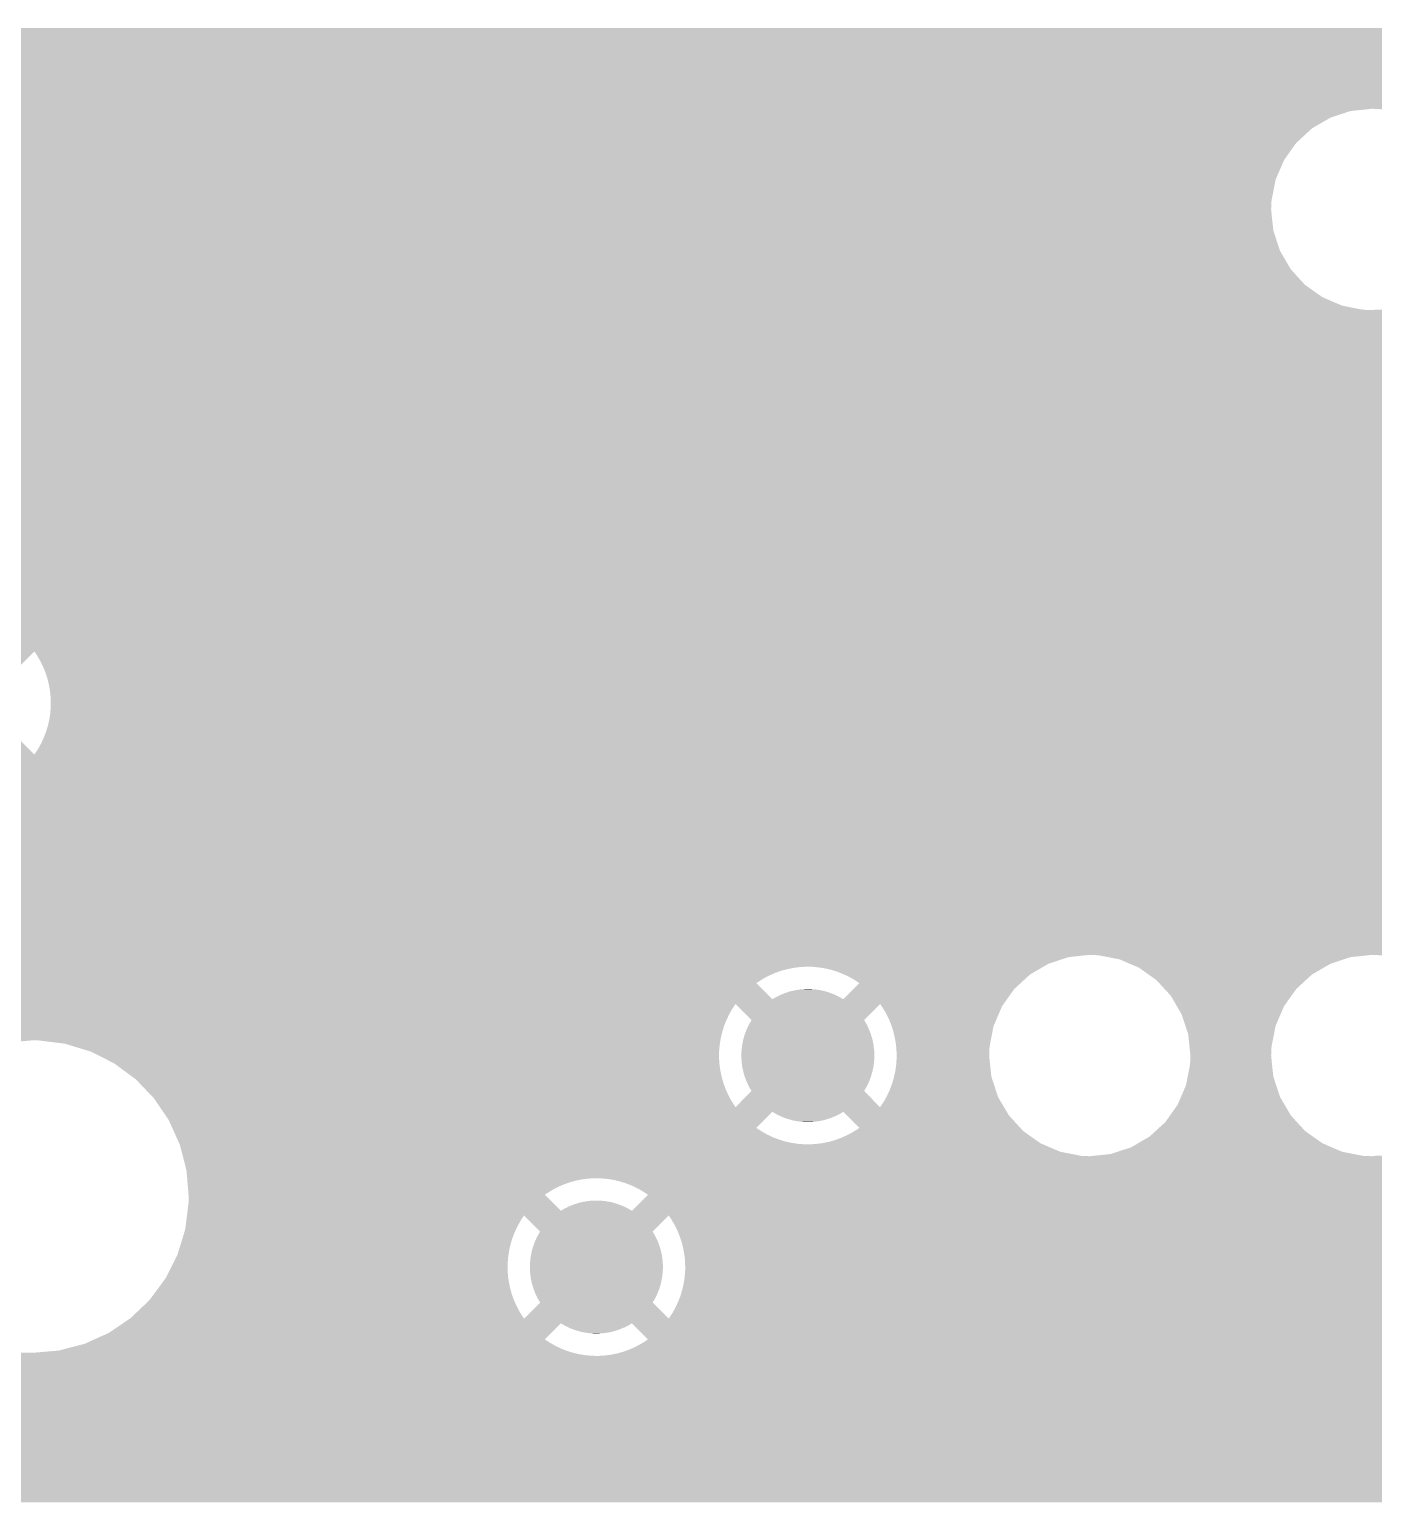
# Model space of a CAD drawing. Extents: x 295 to 953, y 10 to 290.
# Drawn here: x 613.6 to 627.53, y 151.53 to 166.76 of the extents above; entities that cross this region are included whole.
import ezdxf

# ---------------------------------------------------------------- set-up
doc = ezdxf.new("R2010")
doc.units = 0
doc.header["$LTSCALE"] = 5
doc.header["$MEASUREMENT"] = 0
doc.layers.add('GND', color=7, linetype='CONTINUOUS')

msp = doc.modelspace()

# ---------------------------------------------------------------- linework, layer by layer
at = {"layer": 'GND'}
for points in [[(545.392, 166.691), (545.407, 166.751), (728.184, 166.691), (728.158, 166.751)], [(545.407, 166.751), (545.414, 166.778), (728.158, 166.751), (728.148, 166.778)], [(545.358, 166.55), (545.365, 166.581), (692.019, 166.55), (692.072, 166.581)], [(545.365, 166.581), (545.382, 166.649), (692.072, 166.581), (692.281, 166.649)], [(545.382, 166.649), (545.388, 166.673), (692.281, 166.649), (692.501, 166.673)], [(545.388, 166.673), (545.392, 166.691), (728.194, 166.673), (728.184, 166.691)], [(591.771, 166.549), (591.706, 166.55), (692.018, 166.549), (692.019, 166.55)], [(591.837, 166.543), (591.771, 166.549), (692.008, 166.543), (692.018, 166.549)], [(591.902, 166.533), (591.837, 166.543), (691.991, 166.533), (692.008, 166.543)], [(591.965, 166.518), (591.902, 166.533), (691.966, 166.518), (691.991, 166.533)], [(592.028, 166.499), (591.965, 166.518), (691.933, 166.499), (691.966, 166.518)], [(592.089, 166.475), (592.028, 166.499), (691.892, 166.475), (691.933, 166.499)], [(592.102, 166.469), (592.089, 166.475), (691.882, 166.469), (691.892, 166.475)], [(592.149, 166.447), (592.102, 166.469), (691.858, 166.447), (691.882, 166.469)], [(592.206, 166.415), (592.149, 166.447), (691.823, 166.415), (691.858, 166.447)], [(592.26, 166.379), (592.206, 166.415), (691.783, 166.379), (691.823, 166.415)], [(592.094, 166.213), (592.202, 166.32), (691.643, 166.213), (691.719, 166.32)], [(592.202, 166.32), (592.26, 166.379), (691.719, 166.32), (691.783, 166.379)], [(545.196, 166.164), (545.226, 166.213), (691.608, 166.164), (691.643, 166.213)], [(592.491, 166.141), (592.475, 166.164), (691.591, 166.141), (691.608, 166.164)], [(592.501, 166.127), (592.491, 166.141), (691.585, 166.127), (691.591, 166.141)], [(592.534, 166.07), (592.501, 166.127), (691.561, 166.07), (691.585, 166.127)], [(592.563, 166.012), (592.534, 166.07), (691.536, 166.012), (691.561, 166.07)], [(592.588, 165.951), (592.563, 166.012), (691.51, 165.951), (691.536, 166.012)], [(592.591, 165.943), (592.588, 165.951), (691.506, 165.943), (691.51, 165.951)], [(600.581, 165.938), (600.489, 165.943), (627.47, 165.938), (627.508, 165.943)], [(600.679, 165.919), (600.581, 165.938), (627.289, 165.919), (627.47, 165.938)], [(627.6, 165.938), (627.508, 165.943), (633.312, 165.938), (633.35, 165.943)], [(600.797, 165.896), (600.679, 165.919), (627.218, 165.896), (627.289, 165.919)], [(600.903, 165.85), (600.797, 165.896), (627.08, 165.85), (627.218, 165.896)], [(601, 165.809), (600.903, 165.85), (627.009, 165.809), (627.08, 165.85)], [(601.098, 165.739), (601, 165.809), (626.889, 165.739), (627.009, 165.809)], [(601.179, 165.681), (601.098, 165.739), (626.826, 165.681), (626.889, 165.739)], [(601.263, 165.59), (601.179, 165.681), (626.727, 165.59), (626.826, 165.681)], [(601.328, 165.519), (601.263, 165.59), (626.676, 165.519), (626.727, 165.59)], [(601.392, 165.41), (601.328, 165.519), (626.599, 165.41), (626.676, 165.519)], [(601.44, 165.328), (601.392, 165.41), (626.564, 165.328), (626.599, 165.41)], [(601.479, 165.208), (601.44, 165.328), (626.512, 165.208), (626.564, 165.328)], [(601.509, 165.119), (601.479, 165.208), (626.495, 165.119), (626.512, 165.208)], [(601.522, 164.992), (601.509, 165.119), (626.47, 164.992), (626.495, 165.119)], [(601.532, 164.9), (601.522, 164.992), (626.466, 164.9), (626.47, 164.992)], [(601.528, 164.808), (601.532, 164.9), (626.475, 164.808), (626.466, 164.9)], [(601.503, 164.681), (601.528, 164.808), (626.489, 164.681), (626.475, 164.808)], [(601.433, 164.471), (601.485, 164.592), (626.558, 164.471), (626.518, 164.592)], [(601.485, 164.592), (601.503, 164.681), (626.518, 164.592), (626.489, 164.681)], [(601.398, 164.389), (601.433, 164.471), (626.606, 164.389), (626.558, 164.471)], [(601.271, 164.209), (601.321, 164.281), (626.734, 164.209), (626.669, 164.281)], [(601.321, 164.281), (601.398, 164.389), (626.669, 164.281), (626.606, 164.389)], [(601.108, 164.06), (601.171, 164.118), (626.899, 164.06), (626.818, 164.118)], [(601.171, 164.118), (601.271, 164.209), (626.818, 164.118), (626.734, 164.209)], [(600.779, 163.904), (600.918, 163.949), (627.2, 163.904), (627.094, 163.949)], [(600.918, 163.949), (600.989, 163.991), (627.094, 163.949), (626.998, 163.991)], [(600.989, 163.991), (601.108, 164.06), (626.998, 163.991), (626.899, 164.06)], [(511.399, 163.629), (511.399, 163.857), (783.016, 163.629), (783.118, 163.857)], [(600.489, 163.857), (600.527, 163.861), (627.508, 163.857), (627.416, 163.861)], [(600.527, 163.861), (600.708, 163.88), (627.416, 163.861), (627.319, 163.88)], [(600.708, 163.88), (600.779, 163.904), (627.319, 163.88), (627.2, 163.904)], [(627.508, 163.857), (627.546, 163.861), (633.35, 163.857), (633.258, 163.861)], [(560.371, 163.628), (560.305, 163.629), (783.016, 163.628), (783.016, 163.629)], [(560.436, 163.622), (560.371, 163.628), (783.013, 163.622), (783.016, 163.628)], [(560.501, 163.612), (560.436, 163.622), (783.009, 163.612), (783.013, 163.622)], [(560.565, 163.597), (560.501, 163.612), (783.002, 163.597), (783.009, 163.612)], [(560.602, 163.586), (560.565, 163.597), (782.997, 163.586), (783.002, 163.597)], [(560.627, 163.578), (560.602, 163.586), (782.995, 163.578), (782.997, 163.586)], [(560.688, 163.554), (560.627, 163.578), (782.988, 163.554), (782.995, 163.578)], [(560.748, 163.526), (560.688, 163.554), (782.98, 163.526), (782.988, 163.554)], [(560.805, 163.494), (560.748, 163.526), (782.97, 163.494), (782.98, 163.526)], [(560.86, 163.458), (560.805, 163.494), (782.96, 163.458), (782.97, 163.494)], [(560.693, 163.292), (560.86, 163.458), (782.911, 163.292), (782.96, 163.458)], [(511.399, 163.255), (511.399, 163.292), (782.9, 163.255), (782.911, 163.292)], [(511.399, 163.243), (511.399, 163.255), (782.899, 163.243), (782.9, 163.255)], [(561.1, 163.206), (561.074, 163.243), (782.893, 163.206), (782.899, 163.243)], [(561.133, 163.149), (561.1, 163.206), (782.885, 163.149), (782.893, 163.206)], [(561.163, 163.091), (561.133, 163.149), (782.876, 163.091), (782.885, 163.149)], [(561.188, 163.03), (561.163, 163.091), (782.867, 163.03), (782.876, 163.091)], [(561.208, 162.968), (561.188, 163.03), (782.858, 162.968), (782.867, 163.03)], [(561.222, 162.914), (561.208, 162.968), (782.849, 162.914), (782.858, 162.968)], [(561.224, 162.904), (561.222, 162.914), (782.849, 162.904), (782.849, 162.914)], [(561.236, 162.84), (561.224, 162.904), (782.847, 162.84), (782.849, 162.904)], [(561.243, 162.775), (561.236, 162.84), (782.844, 162.775), (782.847, 162.84)], [(561.245, 162.709), (561.243, 162.775), (782.841, 162.709), (782.844, 162.775)], [(561.229, 162.533), (561.239, 162.598), (782.853, 162.533), (782.849, 162.598)], [(561.239, 162.598), (561.244, 162.664), (782.849, 162.598), (782.844, 162.664)], [(561.244, 162.664), (561.245, 162.709), (782.844, 162.664), (782.841, 162.709)], [(561.194, 162.407), (561.214, 162.47), (782.862, 162.407), (782.857, 162.47)], [(561.214, 162.47), (561.229, 162.533), (782.857, 162.47), (782.853, 162.533)], [(561.111, 162.229), (561.143, 162.287), (782.893, 162.229), (782.881, 162.287)], [(561.143, 162.287), (561.171, 162.346), (782.881, 162.287), (782.869, 162.346)], [(561.171, 162.346), (561.178, 162.365), (782.869, 162.346), (782.865, 162.365)], [(561.178, 162.365), (561.194, 162.407), (782.865, 162.365), (782.862, 162.407)], [(545.225, 162.126), (545.195, 162.175), (782.914, 162.126), (782.904, 162.175)], [(560.792, 162.027), (560.693, 162.126), (782.934, 162.027), (782.914, 162.126)], [(561.074, 162.175), (561.111, 162.229), (782.904, 162.175), (782.893, 162.229)], [(560.86, 161.96), (560.792, 162.027), (782.958, 161.96), (782.934, 162.027)], [(560.54, 161.814), (560.603, 161.832), (783.009, 161.814), (783.003, 161.832)], [(560.603, 161.832), (560.665, 161.854), (783.003, 161.832), (782.995, 161.854)], [(560.665, 161.854), (560.725, 161.88), (782.995, 161.854), (782.986, 161.88)], [(560.725, 161.88), (560.783, 161.911), (782.986, 161.88), (782.975, 161.911)], [(560.783, 161.911), (560.839, 161.946), (782.975, 161.911), (782.963, 161.946)], [(560.839, 161.946), (560.86, 161.96), (782.963, 161.946), (782.958, 161.96)], [(545.379, 161.702), (545.358, 161.789), (783.049, 161.702), (783.018, 161.789)], [(545.417, 161.546), (545.379, 161.702), (783.129, 161.546), (783.049, 161.702)], [(560.345, 161.789), (560.411, 161.793), (783.018, 161.789), (783.017, 161.793)], [(560.411, 161.793), (560.476, 161.801), (783.017, 161.793), (783.014, 161.801)], [(560.476, 161.801), (560.54, 161.814), (783.014, 161.801), (783.009, 161.814)], [(545.428, 161.395), (545.417, 161.546), (783.206, 161.395), (783.129, 161.546)], [(545.44, 161.248), (545.428, 161.395), (783.309, 161.248), (783.206, 161.395)], [(545.429, 161.113), (545.44, 161.248), (783.404, 161.113), (783.309, 161.248)], [(545.415, 160.939), (545.429, 161.113), (783.564, 160.939), (783.404, 161.113)], [(545.395, 160.859), (545.415, 160.939), (783.637, 160.859), (783.564, 160.939)], [(545.358, 160.708), (545.395, 160.859), (783.821, 160.708), (783.637, 160.859)], [(612.949, 160.707), (612.883, 160.708), (783.822, 160.707), (783.821, 160.708)], [(613.014, 160.701), (612.949, 160.707), (783.828, 160.701), (783.822, 160.707)], [(613.079, 160.691), (613.014, 160.701), (783.841, 160.691), (783.828, 160.701)], [(613.143, 160.676), (613.079, 160.691), (783.859, 160.676), (783.841, 160.691)], [(613.205, 160.657), (613.143, 160.676), (783.882, 160.657), (783.859, 160.676)], [(613.251, 160.64), (613.205, 160.657), (783.903, 160.64), (783.882, 160.657)], [(613.266, 160.633), (613.251, 160.64), (783.913, 160.633), (783.903, 160.64)], [(613.326, 160.605), (613.266, 160.633), (783.959, 160.605), (783.913, 160.633)], [(613.383, 160.573), (613.326, 160.605), (784.01, 160.573), (783.959, 160.605)], [(613.271, 160.371), (613.358, 160.458), (784.392, 160.371), (784.197, 160.458)], [(613.358, 160.458), (613.438, 160.537), (784.197, 160.458), (784.069, 160.537)], [(613.438, 160.537), (613.383, 160.573), (784.069, 160.537), (784.01, 160.573)], [(545.196, 160.322), (545.226, 160.371), (784.501, 160.322), (784.392, 160.371)], [(612.32, 160.156), (612.154, 160.322), (613.486, 160.156), (613.652, 160.322)], [(613.656, 160.318), (613.652, 160.322), (784.511, 160.318), (784.501, 160.322)], [(613.678, 160.285), (613.656, 160.318), (784.624, 160.285), (784.511, 160.318)], [(613.711, 160.228), (613.678, 160.285), (784.818, 160.228), (784.624, 160.285)], [(613.715, 160.221), (613.711, 160.228), (784.843, 160.221), (784.818, 160.228)], [(613.74, 160.17), (613.715, 160.221), (785.184, 160.17), (784.843, 160.221)], [(613.741, 160.17), (613.74, 160.17), (785.197, 160.17), (785.184, 160.17)], [(613.744, 160.162), (613.741, 160.17), (785.388, 160.162), (785.197, 160.17)], [(613.766, 160.109), (613.744, 160.162), (789.293, 160.109), (789.301, 160.162)], [(613.786, 160.047), (613.766, 160.109), (789.284, 160.047), (789.293, 160.109)], [(613.8, 159.993), (613.786, 160.047), (789.276, 159.993), (789.284, 160.047)], [(613.802, 159.983), (613.8, 159.993), (789.275, 159.983), (789.276, 159.993)], [(613.814, 159.919), (613.802, 159.983), (789.273, 159.919), (789.275, 159.983)], [(613.821, 159.854), (613.814, 159.919), (789.27, 159.854), (789.273, 159.919)], [(613.823, 159.788), (613.821, 159.854), (789.267, 159.788), (789.27, 159.854)], [(613.817, 159.677), (613.822, 159.743), (789.275, 159.677), (789.271, 159.743)], [(613.822, 159.743), (613.823, 159.788), (789.271, 159.743), (789.267, 159.788)], [(613.772, 159.486), (613.792, 159.549), (789.288, 159.486), (789.284, 159.549)], [(613.792, 159.549), (613.807, 159.612), (789.284, 159.549), (789.279, 159.612)], [(613.807, 159.612), (613.817, 159.677), (789.279, 159.612), (789.275, 159.677)], [(612.154, 159.254), (612.32, 159.42), (613.652, 159.254), (613.486, 159.42)], [(613.721, 159.366), (613.749, 159.425), (789.307, 159.366), (789.295, 159.425)], [(613.749, 159.425), (613.756, 159.444), (789.295, 159.425), (789.291, 159.444)], [(613.756, 159.444), (613.772, 159.486), (789.291, 159.444), (789.288, 159.486)], [(511.399, 159.205), (511.399, 159.254), (789.34, 159.205), (789.33, 159.254)], [(613.652, 159.254), (613.689, 159.308), (789.33, 159.254), (789.319, 159.308)], [(613.689, 159.308), (613.721, 159.366), (789.319, 159.308), (789.307, 159.366)], [(613.37, 159.106), (613.271, 159.205), (789.36, 159.106), (789.34, 159.205)], [(613.438, 159.039), (613.37, 159.106), (789.384, 159.039), (789.36, 159.106)], [(613.181, 158.911), (613.243, 158.933), (789.429, 158.911), (789.421, 158.933)], [(613.243, 158.933), (613.303, 158.959), (789.421, 158.933), (789.412, 158.959)], [(613.303, 158.959), (613.361, 158.99), (789.412, 158.959), (789.401, 158.99)], [(613.361, 158.99), (613.417, 159.025), (789.401, 158.99), (789.389, 159.025)], [(613.417, 159.025), (613.438, 159.039), (789.389, 159.025), (789.384, 159.039)], [(511.399, 158.781), (511.399, 158.868), (789.475, 158.781), (789.444, 158.868)], [(511.399, 158.64), (511.399, 158.781), (789.547, 158.64), (789.475, 158.781)], [(612.923, 158.868), (612.989, 158.872), (789.444, 158.868), (789.443, 158.872)], [(612.989, 158.872), (613.054, 158.88), (789.443, 158.872), (789.44, 158.88)], [(613.054, 158.88), (613.118, 158.893), (789.44, 158.88), (789.435, 158.893)], [(613.118, 158.893), (613.181, 158.911), (789.435, 158.893), (789.429, 158.911)], [(560.417, 158.636), (560.325, 158.64), (789.549, 158.636), (789.547, 158.64)], [(560.633, 158.593), (560.417, 158.636), (789.571, 158.593), (789.549, 158.636)], [(560.811, 158.517), (560.633, 158.593), (789.61, 158.517), (789.571, 158.593)], [(560.82, 158.513), (560.811, 158.517), (728.927, 158.513), (728.993, 158.517)], [(560.836, 158.506), (560.82, 158.513), (728.874, 158.506), (728.927, 158.513)], [(560.838, 158.505), (560.836, 158.506), (728.862, 158.505), (728.874, 158.506)], [(560.856, 158.492), (560.838, 158.505), (728.798, 158.492), (728.862, 158.505)], [(560.881, 158.474), (560.856, 158.492), (728.735, 158.474), (728.798, 158.492)], [(560.912, 158.452), (560.881, 158.474), (728.673, 158.452), (728.735, 158.474)], [(560.949, 158.426), (560.912, 158.452), (728.613, 158.426), (728.673, 158.452)], [(560.992, 158.395), (560.949, 158.426), (728.555, 158.395), (728.613, 158.426)], [(561.016, 158.379), (560.992, 158.395), (728.529, 158.379), (728.555, 158.395)], [(561.032, 158.361), (561.016, 158.379), (728.5, 158.361), (728.529, 158.379)], [(561.045, 158.346), (561.032, 158.361), (728.479, 158.346), (728.5, 158.361)], [(561.165, 158.216), (561.045, 158.346), (728.609, 158.216), (728.479, 158.346)], [(561.186, 158.18), (561.165, 158.216), (728.645, 158.18), (728.609, 158.216)], [(561.214, 158.132), (561.186, 158.18), (789.885, 158.132), (789.84, 158.18)], [(561.246, 158.077), (561.214, 158.132), (728.228, 158.077), (728.264, 158.132)], [(561.276, 158.026), (561.246, 158.077), (728.199, 158.026), (728.228, 158.077)], [(561.278, 158.02), (561.276, 158.026), (728.196, 158.02), (728.199, 158.026)], [(561.297, 157.96), (561.278, 158.02), (728.168, 157.96), (728.196, 158.02)], [(561.318, 157.899), (561.297, 157.96), (728.144, 157.899), (728.168, 157.96)], [(561.338, 157.837), (561.318, 157.899), (728.125, 157.837), (728.144, 157.899)], [(561.345, 157.816), (561.338, 157.837), (728.12, 157.816), (728.125, 157.837)], [(561.348, 157.787), (561.345, 157.816), (728.113, 157.787), (728.12, 157.816)], [(601.265, 157.786), (601.199, 157.787), (683.702, 157.786), (683.717, 157.787)], [(601.298, 157.783), (601.265, 157.786), (683.652, 157.783), (683.702, 157.786)], [(601.33, 157.78), (601.298, 157.783), (683.631, 157.78), (683.652, 157.783)], [(601.366, 157.775), (601.33, 157.78), (683.587, 157.775), (683.631, 157.78)], [(601.395, 157.77), (601.366, 157.775), (683.565, 157.77), (683.587, 157.775)], [(601.432, 157.762), (601.395, 157.77), (683.523, 157.762), (683.565, 157.77)], [(601.459, 157.755), (601.432, 157.762), (683.5, 157.755), (683.523, 157.762)], [(601.495, 157.744), (601.459, 157.755), (683.46, 157.744), (683.5, 157.755)], [(601.521, 157.736), (601.495, 157.744), (683.437, 157.736), (683.46, 157.744)], [(601.558, 157.722), (601.521, 157.736), (683.398, 157.722), (683.437, 157.736)], [(601.582, 157.712), (601.558, 157.722), (683.376, 157.712), (683.398, 157.722)], [(601.618, 157.696), (601.582, 157.712), (683.338, 157.696), (683.376, 157.712)], [(601.587, 157.45), (601.754, 157.616), (683.369, 157.45), (683.203, 157.616)], [(601.642, 157.684), (601.618, 157.696), (683.316, 157.684), (683.338, 157.696)], [(601.676, 157.665), (601.642, 157.684), (683.28, 157.665), (683.316, 157.684)], [(601.699, 157.652), (601.676, 157.665), (683.259, 157.652), (683.28, 157.665)], [(601.732, 157.63), (601.699, 157.652), (683.224, 157.63), (683.259, 157.652)], [(601.754, 157.616), (601.732, 157.63), (683.203, 157.616), (683.224, 157.63)], [(561.344, 157.401), (561.352, 157.447), (728.115, 157.401), (728.105, 157.447)], [(561.352, 157.447), (561.353, 157.45), (728.105, 157.447), (728.105, 157.45)], [(601.994, 157.364), (601.968, 157.401), (682.964, 157.364), (682.988, 157.401)], [(602.004, 157.347), (601.994, 157.364), (682.952, 157.347), (682.964, 157.364)], [(602.027, 157.307), (602.004, 157.347), (682.93, 157.307), (682.952, 157.347)], [(602.036, 157.289), (602.027, 157.307), (682.92, 157.289), (682.93, 157.307)], [(602.057, 157.249), (602.036, 157.289), (682.901, 157.249), (682.92, 157.289)], [(602.064, 157.23), (602.057, 157.249), (682.892, 157.23), (682.901, 157.249)], [(602.082, 157.188), (602.064, 157.23), (682.876, 157.188), (682.892, 157.23)], [(602.084, 157.18), (602.082, 157.188), (682.873, 157.18), (682.876, 157.188)], [(602.092, 157.156), (602.084, 157.18), (624.368, 157.156), (624.587, 157.18)], [(602.102, 157.126), (602.092, 157.156), (624.275, 157.126), (624.368, 157.156)], [(602.112, 157.087), (602.102, 157.126), (624.159, 157.087), (624.275, 157.126)], [(624.679, 157.175), (624.587, 157.18), (627.47, 157.175), (627.508, 157.18)], [(624.777, 157.156), (624.679, 157.175), (627.289, 157.156), (627.47, 157.175)], [(624.895, 157.133), (624.777, 157.156), (627.218, 157.133), (627.289, 157.156)], [(625.002, 157.087), (624.895, 157.133), (627.08, 157.087), (627.218, 157.133)], [(627.6, 157.175), (627.508, 157.18), (633.312, 157.175), (633.35, 157.18)], [(602.118, 157.062), (602.112, 157.087), (624.116, 157.062), (624.159, 157.087)], [(602.119, 157.057), (602.118, 157.062), (624.106, 157.057), (624.116, 157.062)], [(602.12, 157.053), (602.119, 157.057), (621.581, 157.053), (621.646, 157.057)], [(602.122, 157.044), (602.12, 157.053), (621.516, 157.044), (621.581, 157.053)], [(602.124, 157.031), (602.122, 157.044), (621.451, 157.031), (621.516, 157.044)], [(602.127, 157.014), (602.124, 157.031), (621.388, 157.014), (621.451, 157.031)], [(602.13, 156.998), (602.127, 157.014), (621.343, 156.998), (621.388, 157.014)], [(602.131, 156.992), (602.13, 156.998), (621.327, 156.992), (621.343, 156.998)], [(602.134, 156.965), (602.131, 156.992), (621.266, 156.965), (621.327, 156.992)], [(602.137, 156.935), (602.134, 156.965), (621.208, 156.935), (621.266, 156.965)], [(621.712, 157.056), (621.646, 157.057), (624.105, 157.056), (624.106, 157.057)], [(621.777, 157.05), (621.712, 157.056), (624.095, 157.05), (624.105, 157.056)], [(621.842, 157.04), (621.777, 157.05), (624.078, 157.04), (624.095, 157.05)], [(621.906, 157.025), (621.842, 157.04), (624.052, 157.025), (624.078, 157.04)], [(621.968, 157.006), (621.906, 157.025), (624.019, 157.006), (624.052, 157.025)], [(622.029, 156.982), (621.968, 157.006), (623.979, 156.982), (624.019, 157.006)], [(622.042, 156.976), (622.029, 156.982), (623.968, 156.976), (623.979, 156.982)], [(622.089, 156.954), (622.042, 156.976), (623.944, 156.954), (623.968, 156.976)], [(622.146, 156.922), (622.089, 156.954), (623.909, 156.922), (623.944, 156.954)], [(625.098, 157.046), (625.002, 157.087), (627.009, 157.046), (627.08, 157.087)], [(625.196, 156.976), (625.098, 157.046), (626.889, 156.976), (627.009, 157.046)], [(625.278, 156.918), (625.196, 156.976), (626.826, 156.918), (626.889, 156.976)], [(602.133, 156.756), (602.138, 156.822), (621.262, 156.756), (621.196, 156.822)], [(602.137, 156.933), (602.137, 156.935), (621.205, 156.933), (621.208, 156.935)], [(602.138, 156.9), (602.137, 156.933), (621.153, 156.9), (621.205, 156.933)], [(602.139, 156.886), (602.138, 156.9), (621.132, 156.886), (621.153, 156.9)], [(602.138, 156.822), (602.139, 156.867), (621.196, 156.822), (621.151, 156.867)], [(602.139, 156.867), (602.139, 156.886), (621.151, 156.867), (621.132, 156.886)], [(621.435, 156.786), (621.454, 156.792), (621.896, 156.786), (621.881, 156.792)], [(621.454, 156.792), (621.489, 156.803), (621.881, 156.792), (621.842, 156.803)], [(621.489, 156.803), (621.509, 156.807), (621.842, 156.803), (621.826, 156.807)], [(621.509, 156.807), (621.544, 156.815), (621.826, 156.807), (621.786, 156.815)], [(621.544, 156.815), (621.566, 156.818), (621.786, 156.815), (621.77, 156.818)], [(621.566, 156.818), (621.601, 156.823), (621.77, 156.818), (621.727, 156.823)], [(621.601, 156.823), (621.628, 156.824), (621.727, 156.823), (621.714, 156.824)], [(621.628, 156.824), (621.657, 156.826), (621.714, 156.824), (621.657, 156.826)], [(622.034, 156.72), (622.142, 156.827), (623.729, 156.72), (623.806, 156.827)], [(622.142, 156.827), (622.201, 156.886), (623.806, 156.827), (623.87, 156.886)], [(622.201, 156.886), (622.146, 156.922), (623.87, 156.886), (623.909, 156.922)], [(625.361, 156.827), (625.278, 156.918), (626.727, 156.827), (626.826, 156.918)], [(625.427, 156.756), (625.361, 156.827), (626.676, 156.756), (626.727, 156.827)], [(602.108, 156.628), (602.118, 156.671), (620.889, 156.628), (620.917, 156.671)], [(602.118, 156.671), (602.123, 156.691), (623.695, 156.671), (623.709, 156.691)], [(602.123, 156.691), (602.127, 156.72), (623.709, 156.691), (623.729, 156.72)], [(602.127, 156.72), (602.133, 156.756), (621.298, 156.72), (621.262, 156.756)], [(621.083, 156.505), (620.917, 156.671), (622.249, 156.505), (622.415, 156.671)], [(621.298, 156.72), (621.331, 156.739), (622.034, 156.72), (622, 156.739)], [(621.331, 156.739), (621.349, 156.748), (622, 156.739), (621.985, 156.748)], [(621.349, 156.748), (621.382, 156.765), (621.985, 156.748), (621.949, 156.765)], [(621.382, 156.765), (621.4, 156.772), (621.949, 156.765), (621.934, 156.772)], [(621.4, 156.772), (621.435, 156.786), (621.934, 156.772), (621.896, 156.786)], [(622.431, 156.647), (622.415, 156.671), (623.678, 156.647), (623.695, 156.671)], [(622.441, 156.633), (622.431, 156.647), (623.672, 156.633), (623.678, 156.647)], [(625.49, 156.647), (625.427, 156.756), (626.599, 156.647), (626.676, 156.756)], [(625.538, 156.565), (625.49, 156.647), (626.564, 156.565), (626.599, 156.647)], [(602.037, 156.445), (602.063, 156.5), (620.799, 156.445), (620.821, 156.5)], [(602.063, 156.5), (602.065, 156.504), (620.821, 156.5), (620.823, 156.504)], [(602.065, 156.504), (602.086, 156.559), (620.823, 156.504), (620.849, 156.559)], [(602.086, 156.559), (602.088, 156.565), (620.849, 156.559), (620.852, 156.565)], [(602.088, 156.565), (602.104, 156.616), (620.852, 156.565), (620.881, 156.616)], [(602.104, 156.616), (602.108, 156.628), (620.881, 156.616), (620.889, 156.628)], [(621.06, 156.464), (621.083, 156.505), (622.273, 156.464), (622.249, 156.505)], [(622.474, 156.577), (622.441, 156.633), (623.648, 156.577), (623.672, 156.633)], [(622.504, 156.518), (622.474, 156.577), (623.623, 156.518), (623.648, 156.577)], [(622.529, 156.458), (622.504, 156.518), (623.597, 156.458), (623.623, 156.518)], [(625.578, 156.445), (625.538, 156.565), (626.512, 156.445), (626.564, 156.565)], [(594.816, 156.332), (594.816, 156.333), (620.768, 156.332), (620.768, 156.333)], [(594.82, 156.312), (594.816, 156.332), (620.763, 156.312), (620.768, 156.332)], [(601.968, 156.333), (601.997, 156.376), (620.768, 156.333), (620.778, 156.376)], [(601.997, 156.376), (602.005, 156.387), (620.778, 156.376), (620.781, 156.387)], [(602.005, 156.387), (602.033, 156.439), (620.781, 156.387), (620.797, 156.439)], [(602.033, 156.439), (602.037, 156.445), (620.797, 156.439), (620.799, 156.445)], [(620.998, 156.305), (621.011, 156.351), (622.335, 156.305), (622.321, 156.351)], [(621.011, 156.351), (621.014, 156.36), (622.321, 156.351), (622.319, 156.36)], [(621.014, 156.36), (621.031, 156.404), (622.319, 156.36), (622.301, 156.404)], [(621.031, 156.404), (621.035, 156.413), (622.301, 156.404), (622.298, 156.413)], [(621.035, 156.413), (621.055, 156.456), (622.298, 156.413), (622.277, 156.456)], [(621.055, 156.456), (621.06, 156.464), (622.277, 156.456), (622.273, 156.464)], [(622.533, 156.445), (622.529, 156.458), (623.591, 156.445), (623.597, 156.458)], [(622.549, 156.396), (622.533, 156.445), (623.581, 156.396), (623.591, 156.445)], [(622.565, 156.332), (622.549, 156.396), (623.569, 156.332), (623.581, 156.396)], [(622.577, 156.267), (622.565, 156.332), (623.556, 156.267), (623.569, 156.332)], [(625.607, 156.356), (625.578, 156.445), (626.495, 156.356), (626.512, 156.445)], [(625.62, 156.229), (625.607, 156.356), (626.47, 156.229), (626.495, 156.356)], [(594.823, 156.294), (594.82, 156.312), (620.76, 156.294), (620.763, 156.312)], [(594.825, 156.284), (594.823, 156.294), (613.512, 156.284), (613.634, 156.294)], [(613.7, 156.293), (613.634, 156.294), (620.76, 156.293), (620.76, 156.294)], [(613.972, 156.259), (613.7, 156.293), (620.755, 156.259), (620.76, 156.293)], [(614.009, 156.247), (613.972, 156.259), (620.753, 156.247), (620.755, 156.259)], [(614.223, 156.182), (614.009, 156.247), (620.747, 156.182), (620.753, 156.247)], [(614.235, 156.179), (614.223, 156.182), (620.747, 156.179), (620.747, 156.182)], [(614.358, 156.117), (614.235, 156.179), (620.746, 156.117), (620.747, 156.179)], [(620.977, 156.137), (620.979, 156.184), (622.356, 156.137), (622.354, 156.184)], [(620.979, 156.184), (620.98, 156.193), (622.354, 156.184), (622.353, 156.193)], [(620.98, 156.193), (620.985, 156.241), (622.353, 156.193), (622.347, 156.241)], [(620.985, 156.241), (620.987, 156.25), (622.347, 156.241), (622.346, 156.25)], [(620.987, 156.25), (620.996, 156.296), (622.346, 156.25), (622.337, 156.296)], [(620.996, 156.296), (620.998, 156.305), (622.337, 156.296), (622.335, 156.305)], [(622.581, 156.229), (622.577, 156.267), (623.549, 156.229), (623.556, 156.267)], [(622.584, 156.202), (622.581, 156.229), (623.547, 156.202), (623.549, 156.229)], [(622.586, 156.137), (622.584, 156.202), (623.545, 156.137), (623.547, 156.202)], [(625.63, 156.137), (625.62, 156.229), (626.466, 156.137), (626.47, 156.229)], [(614.481, 156.055), (614.358, 156.117), (620.75, 156.055), (620.746, 156.117)], [(614.486, 156.051), (614.481, 156.055), (620.75, 156.051), (620.75, 156.055)], [(614.574, 155.986), (614.486, 156.051), (620.759, 155.986), (620.75, 156.051)], [(620.979, 156.089), (620.977, 156.137), (622.354, 156.089), (622.356, 156.137)], [(620.979, 156.08), (620.979, 156.089), (622.353, 156.08), (622.354, 156.089)], [(620.985, 156.033), (620.979, 156.08), (622.348, 156.033), (622.353, 156.08)], [(620.986, 156.024), (620.985, 156.033), (622.346, 156.024), (622.348, 156.033)], [(622.57, 155.961), (622.58, 156.026), (623.563, 155.961), (623.556, 156.026)], [(622.58, 156.026), (622.585, 156.091), (623.556, 156.026), (623.549, 156.091)], [(622.585, 156.091), (622.586, 156.137), (623.549, 156.091), (623.545, 156.137)], [(625.601, 155.918), (625.626, 156.045), (626.489, 155.918), (626.475, 156.045)], [(625.626, 156.045), (625.63, 156.137), (626.475, 156.045), (626.466, 156.137)], [(614.661, 155.922), (614.574, 155.986), (620.772, 155.922), (620.759, 155.986)], [(614.702, 155.892), (614.661, 155.922), (620.78, 155.892), (620.772, 155.922)], [(614.734, 155.859), (614.702, 155.892), (620.789, 155.859), (620.78, 155.892)], [(620.996, 155.977), (620.986, 156.024), (622.337, 155.977), (622.346, 156.024)], [(620.998, 155.968), (620.996, 155.977), (622.334, 155.968), (622.337, 155.977)], [(621.011, 155.922), (620.998, 155.968), (622.321, 155.922), (622.334, 155.968)], [(621.014, 155.914), (621.011, 155.922), (622.318, 155.914), (622.321, 155.922)], [(621.031, 155.869), (621.014, 155.914), (622.302, 155.869), (622.318, 155.914)], [(622.535, 155.835), (622.555, 155.897), (623.595, 155.835), (623.574, 155.897)], [(622.555, 155.897), (622.559, 155.918), (623.574, 155.897), (623.568, 155.918)], [(622.559, 155.918), (622.57, 155.961), (623.568, 155.918), (623.563, 155.961)], [(625.584, 155.829), (625.601, 155.918), (626.518, 155.829), (626.489, 155.918)], [(614.793, 155.797), (614.734, 155.859), (620.811, 155.797), (620.789, 155.859)], [(614.85, 155.737), (614.793, 155.797), (620.838, 155.737), (620.811, 155.797)], [(614.892, 155.694), (614.85, 155.737), (620.86, 155.694), (620.838, 155.737)], [(620.917, 155.602), (621.083, 155.769), (622.415, 155.602), (622.249, 155.769)], [(621.035, 155.861), (621.031, 155.869), (622.298, 155.861), (622.302, 155.869)], [(621.055, 155.818), (621.035, 155.861), (622.277, 155.818), (622.298, 155.861)], [(621.059, 155.81), (621.055, 155.818), (622.273, 155.81), (622.277, 155.818)], [(621.083, 155.769), (621.059, 155.81), (622.249, 155.769), (622.273, 155.81)], [(622.484, 155.714), (622.512, 155.774), (623.635, 155.714), (623.615, 155.774)], [(622.512, 155.774), (622.535, 155.835), (623.615, 155.774), (623.595, 155.835)], [(625.532, 155.708), (625.584, 155.829), (626.558, 155.708), (626.518, 155.829)], [(614.902, 155.679), (614.892, 155.694), (620.868, 155.679), (620.86, 155.694)], [(614.94, 155.623), (614.902, 155.679), (620.903, 155.623), (620.868, 155.679)], [(614.954, 155.602), (614.94, 155.623), (620.917, 155.602), (620.903, 155.623)], [(614.987, 155.554), (614.954, 155.602), (623.727, 155.554), (623.699, 155.602)], [(622.415, 155.602), (622.452, 155.657), (623.699, 155.602), (623.666, 155.657)], [(622.452, 155.657), (622.48, 155.708), (623.666, 155.657), (623.637, 155.708)], [(622.48, 155.708), (622.484, 155.714), (623.637, 155.708), (623.635, 155.714)], [(625.42, 155.518), (625.496, 155.626), (626.669, 155.518), (626.606, 155.626)], [(625.496, 155.626), (625.532, 155.708), (626.606, 155.626), (626.558, 155.708)], [(615.046, 155.466), (614.987, 155.554), (621.211, 155.466), (621.298, 155.554)], [(615.081, 155.388), (615.046, 155.466), (621.132, 155.388), (621.211, 155.466)], [(621.332, 155.534), (621.298, 155.554), (622.001, 155.534), (622.034, 155.554)], [(621.347, 155.526), (621.332, 155.534), (621.984, 155.526), (622.001, 155.534)], [(621.383, 155.509), (621.347, 155.526), (621.95, 155.509), (621.984, 155.526)], [(621.399, 155.501), (621.383, 155.509), (621.932, 155.501), (621.95, 155.509)], [(621.436, 155.487), (621.399, 155.501), (621.898, 155.487), (621.932, 155.501)], [(621.452, 155.482), (621.436, 155.487), (621.879, 155.482), (621.898, 155.487)], [(621.491, 155.471), (621.452, 155.482), (621.844, 155.471), (621.879, 155.482)], [(621.507, 155.466), (621.491, 155.471), (621.824, 155.466), (621.844, 155.471)], [(621.547, 155.458), (621.507, 155.466), (621.788, 155.458), (621.824, 155.466)], [(621.562, 155.455), (621.547, 155.458), (621.767, 155.455), (621.788, 155.458)], [(621.605, 155.451), (621.562, 155.455), (621.732, 155.451), (621.767, 155.455)], [(621.619, 155.449), (621.605, 155.451), (621.705, 155.449), (621.732, 155.451)], [(621.675, 155.447), (621.619, 155.449), (621.675, 155.447), (621.705, 155.449)], [(622.07, 155.518), (622.034, 155.554), (623.748, 155.518), (623.727, 155.554)], [(622.201, 155.388), (622.07, 155.518), (623.867, 155.388), (623.748, 155.518)], [(625.269, 155.355), (625.369, 155.446), (626.818, 155.355), (626.734, 155.446)], [(625.369, 155.446), (625.42, 155.518), (626.734, 155.446), (626.669, 155.518)], [(615.098, 155.352), (615.081, 155.388), (621.187, 155.352), (621.132, 155.388)], [(615.112, 155.319), (615.098, 155.352), (621.244, 155.319), (621.187, 155.352)], [(615.125, 155.291), (615.112, 155.319), (621.303, 155.291), (621.244, 155.319)], [(615.136, 155.268), (615.125, 155.291), (621.364, 155.268), (621.303, 155.291)], [(615.144, 155.248), (615.136, 155.268), (621.427, 155.248), (621.364, 155.268)], [(621.944, 155.26), (622.006, 155.282), (624.031, 155.26), (624, 155.282)], [(622.006, 155.282), (622.066, 155.308), (624, 155.282), (623.963, 155.308)], [(622.066, 155.308), (622.124, 155.339), (623.963, 155.308), (623.92, 155.339)], [(622.124, 155.339), (622.151, 155.355), (623.92, 155.339), (623.897, 155.355)], [(622.151, 155.355), (622.18, 155.373), (623.897, 155.355), (623.88, 155.373)], [(622.18, 155.373), (622.201, 155.388), (623.88, 155.373), (623.867, 155.388)], [(625.087, 155.228), (625.206, 155.297), (626.998, 155.228), (626.899, 155.297)], [(625.206, 155.297), (625.269, 155.355), (626.899, 155.297), (626.818, 155.355)], [(615.151, 155.234), (615.144, 155.248), (621.491, 155.234), (621.427, 155.248)], [(615.156, 155.223), (615.151, 155.234), (621.556, 155.223), (621.491, 155.234)], [(615.158, 155.218), (615.156, 155.223), (621.621, 155.218), (621.556, 155.223)], [(615.159, 155.217), (615.158, 155.218), (621.686, 155.217), (621.621, 155.218)], [(615.159, 155.216), (615.159, 155.217), (624.104, 155.216), (624.102, 155.217)], [(615.179, 155.141), (615.159, 155.216), (624.279, 155.141), (624.104, 155.216)], [(615.19, 155.098), (615.179, 155.141), (624.495, 155.098), (624.279, 155.141)], [(621.686, 155.217), (621.752, 155.221), (624.102, 155.217), (624.093, 155.221)], [(621.752, 155.221), (621.805, 155.228), (624.093, 155.221), (624.077, 155.228)], [(621.805, 155.228), (621.817, 155.229), (624.077, 155.228), (624.075, 155.229)], [(621.817, 155.229), (621.881, 155.242), (624.075, 155.229), (624.056, 155.242)], [(621.881, 155.242), (621.944, 155.26), (624.056, 155.242), (624.031, 155.26)], [(624.625, 155.098), (624.807, 155.117), (627.416, 155.098), (627.319, 155.117)], [(624.807, 155.117), (624.877, 155.141), (627.319, 155.117), (627.2, 155.141)], [(624.877, 155.141), (625.016, 155.186), (627.2, 155.141), (627.094, 155.186)], [(625.016, 155.186), (625.087, 155.228), (627.094, 155.186), (626.998, 155.228)], [(615.191, 155.094), (615.19, 155.098), (624.587, 155.094), (624.495, 155.098)], [(615.212, 155.015), (615.191, 155.094), (829.825, 155.015), (829.978, 155.094)], [(615.218, 154.989), (615.212, 155.015), (829.792, 154.989), (829.825, 155.015)], [(615.224, 154.965), (615.218, 154.989), (676.216, 154.965), (676.435, 154.989)], [(615.228, 154.95), (615.224, 154.965), (676.169, 154.95), (676.216, 154.965)], [(624.587, 155.094), (624.625, 155.098), (627.508, 155.094), (627.416, 155.098)], [(627.508, 155.094), (627.546, 155.098), (633.35, 155.094), (633.258, 155.098)], [(615.233, 154.897), (615.228, 154.95), (676.006, 154.897), (676.169, 154.95)], [(615.236, 154.866), (615.233, 154.897), (675.954, 154.866), (676.006, 154.897)], [(615.236, 154.862), (615.236, 154.866), (619.39, 154.862), (619.455, 154.866)], [(615.237, 154.854), (615.236, 154.862), (619.325, 154.854), (619.39, 154.862)], [(615.238, 154.841), (615.237, 154.854), (619.261, 154.841), (619.325, 154.854)], [(615.239, 154.823), (615.238, 154.841), (619.198, 154.823), (619.261, 154.841)], [(615.241, 154.801), (615.239, 154.823), (619.136, 154.801), (619.198, 154.823)], [(619.521, 154.865), (619.455, 154.866), (675.952, 154.865), (675.954, 154.866)], [(619.586, 154.859), (619.521, 154.865), (675.943, 154.859), (675.952, 154.865)], [(619.651, 154.849), (619.586, 154.859), (675.925, 154.849), (675.943, 154.859)], [(619.715, 154.834), (619.651, 154.849), (675.9, 154.834), (675.925, 154.849)], [(619.778, 154.815), (619.715, 154.834), (675.867, 154.815), (675.9, 154.834)], [(619.839, 154.791), (619.778, 154.815), (675.827, 154.791), (675.867, 154.815)], [(615.243, 154.775), (615.241, 154.801), (619.076, 154.775), (619.136, 154.801)], [(615.246, 154.744), (615.243, 154.775), (619.018, 154.744), (619.076, 154.775)], [(615.249, 154.709), (615.246, 154.744), (618.962, 154.709), (619.018, 154.744)], [(615.25, 154.695), (615.249, 154.709), (618.941, 154.695), (618.962, 154.709)], [(615.252, 154.676), (615.25, 154.695), (618.96, 154.676), (618.941, 154.695)], [(615.25, 154.61), (615.252, 154.676), (619.026, 154.61), (618.96, 154.676)], [(619.852, 154.785), (619.839, 154.791), (675.816, 154.785), (675.827, 154.791)], [(619.898, 154.763), (619.852, 154.785), (675.792, 154.763), (675.816, 154.785)], [(619.955, 154.731), (619.898, 154.763), (675.757, 154.731), (675.792, 154.763)], [(619.951, 154.636), (620.01, 154.695), (675.654, 154.636), (675.718, 154.695)], [(620.01, 154.695), (619.955, 154.731), (675.718, 154.695), (675.757, 154.731)], [(615.234, 154.48), (615.24, 154.529), (675.543, 154.48), (675.577, 154.529)], [(615.24, 154.529), (615.25, 154.61), (619.107, 154.529), (619.026, 154.61)], [(619.107, 154.529), (619.141, 154.549), (619.844, 154.529), (619.809, 154.549)], [(619.141, 154.549), (619.158, 154.557), (619.809, 154.549), (619.794, 154.557)], [(619.158, 154.557), (619.191, 154.574), (619.794, 154.557), (619.759, 154.574)], [(619.191, 154.574), (619.209, 154.581), (619.759, 154.574), (619.743, 154.581)], [(619.209, 154.581), (619.244, 154.595), (619.743, 154.581), (619.706, 154.595)], [(619.244, 154.595), (619.263, 154.601), (619.706, 154.595), (619.69, 154.601)], [(619.263, 154.601), (619.298, 154.612), (619.69, 154.601), (619.651, 154.612)], [(619.298, 154.612), (619.318, 154.617), (619.651, 154.612), (619.635, 154.617)], [(619.318, 154.617), (619.354, 154.624), (619.635, 154.617), (619.595, 154.624)], [(619.354, 154.624), (619.375, 154.627), (619.595, 154.624), (619.58, 154.627)], [(619.375, 154.627), (619.41, 154.632), (619.58, 154.627), (619.537, 154.632)], [(619.41, 154.632), (619.437, 154.634), (619.537, 154.632), (619.523, 154.634)], [(619.437, 154.634), (619.466, 154.635), (619.523, 154.634), (619.466, 154.635)], [(619.844, 154.529), (619.951, 154.636), (675.577, 154.529), (675.654, 154.636)], [(615.216, 154.338), (615.22, 154.368), (618.644, 154.338), (618.658, 154.368)], [(615.22, 154.368), (615.227, 154.426), (618.658, 154.368), (618.69, 154.426)], [(615.227, 154.426), (615.234, 154.48), (618.69, 154.426), (618.726, 154.48)], [(618.893, 154.314), (618.726, 154.48), (620.058, 154.314), (620.225, 154.48)], [(620.241, 154.457), (620.225, 154.48), (675.526, 154.457), (675.543, 154.48)], [(620.25, 154.443), (620.241, 154.457), (675.52, 154.443), (675.526, 154.457)], [(620.284, 154.386), (620.25, 154.443), (675.496, 154.386), (675.52, 154.443)], [(620.313, 154.328), (620.284, 154.386), (675.47, 154.328), (675.496, 154.386)], [(615.17, 154.185), (615.189, 154.248), (618.587, 154.185), (618.606, 154.248)], [(615.189, 154.248), (615.207, 154.309), (618.606, 154.248), (618.63, 154.309)], [(615.207, 154.309), (615.216, 154.338), (618.63, 154.309), (618.644, 154.338)], [(618.824, 154.169), (618.84, 154.214), (620.128, 154.169), (620.111, 154.214)], [(618.84, 154.214), (618.844, 154.222), (620.111, 154.214), (620.107, 154.222)], [(618.844, 154.222), (618.864, 154.265), (620.107, 154.222), (620.086, 154.265)], [(618.864, 154.265), (618.869, 154.273), (620.086, 154.265), (620.082, 154.273)], [(618.869, 154.273), (618.893, 154.314), (620.082, 154.273), (620.058, 154.314)], [(620.338, 154.267), (620.313, 154.328), (675.444, 154.267), (675.47, 154.328)], [(620.342, 154.254), (620.338, 154.267), (675.439, 154.254), (675.444, 154.267)], [(620.359, 154.205), (620.342, 154.254), (675.429, 154.205), (675.439, 154.254)], [(620.375, 154.141), (620.359, 154.205), (675.417, 154.141), (675.429, 154.205)], [(615.094, 153.991), (615.127, 154.057), (618.557, 153.991), (618.562, 154.057)], [(615.127, 154.057), (615.136, 154.075), (618.562, 154.057), (618.565, 154.075)], [(615.136, 154.075), (615.15, 154.122), (618.565, 154.075), (618.572, 154.122)], [(615.15, 154.122), (615.17, 154.185), (618.572, 154.122), (618.587, 154.185)], [(618.789, 154.003), (618.794, 154.05), (620.163, 154.003), (620.157, 154.05)], [(618.794, 154.05), (618.796, 154.059), (620.157, 154.05), (620.156, 154.059)], [(618.796, 154.059), (618.805, 154.106), (620.156, 154.059), (620.146, 154.106)], [(618.805, 154.106), (618.807, 154.115), (620.146, 154.106), (620.144, 154.115)], [(618.807, 154.115), (618.82, 154.16), (620.144, 154.115), (620.13, 154.16)], [(618.82, 154.16), (618.824, 154.169), (620.13, 154.16), (620.128, 154.169)], [(620.386, 154.077), (620.375, 154.141), (675.404, 154.077), (675.417, 154.141)], [(620.391, 154.038), (620.386, 154.077), (675.396, 154.038), (675.404, 154.077)], [(615.028, 153.86), (615.061, 153.926), (618.559, 153.86), (618.556, 153.926)], [(615.061, 153.926), (615.094, 153.991), (618.556, 153.926), (618.557, 153.991)], [(618.786, 153.946), (618.788, 153.994), (620.165, 153.946), (620.163, 153.994)], [(618.788, 153.898), (618.786, 153.946), (620.163, 153.898), (620.165, 153.946)], [(618.788, 153.994), (618.789, 154.003), (620.163, 153.994), (620.163, 154.003)], [(618.789, 153.889), (618.788, 153.898), (620.162, 153.889), (620.163, 153.898)], [(620.389, 153.835), (620.395, 153.901), (675.404, 153.835), (675.397, 153.901)], [(620.393, 154.012), (620.391, 154.038), (675.395, 154.012), (675.396, 154.038)], [(620.396, 153.946), (620.393, 154.012), (675.392, 153.946), (675.395, 154.012)], [(620.395, 153.901), (620.396, 153.946), (675.397, 153.901), (675.392, 153.946)], [(614.94, 153.731), (614.987, 153.795), (618.581, 153.731), (618.568, 153.795)], [(614.987, 153.795), (615.012, 153.829), (618.568, 153.795), (618.563, 153.829)], [(615.012, 153.829), (615.028, 153.86), (618.563, 153.829), (618.559, 153.86)], [(618.794, 153.842), (618.789, 153.889), (620.157, 153.842), (620.162, 153.889)], [(618.796, 153.833), (618.794, 153.842), (620.155, 153.833), (620.157, 153.842)], [(618.805, 153.786), (618.796, 153.833), (620.146, 153.786), (620.155, 153.833)], [(618.807, 153.777), (618.805, 153.786), (620.144, 153.777), (620.146, 153.786)], [(618.821, 153.732), (618.807, 153.777), (620.131, 153.732), (620.144, 153.777)], [(620.369, 153.727), (620.379, 153.77), (675.416, 153.727), (675.411, 153.77)], [(620.379, 153.77), (620.389, 153.835), (675.411, 153.77), (675.404, 153.835)], [(614.785, 153.546), (614.847, 153.606), (618.647, 153.546), (618.62, 153.606)], [(614.847, 153.606), (614.849, 153.608), (618.62, 153.606), (618.62, 153.608)], [(614.849, 153.608), (614.893, 153.668), (618.62, 153.608), (618.598, 153.668)], [(614.893, 153.668), (614.94, 153.731), (618.598, 153.668), (618.581, 153.731)], [(618.823, 153.723), (618.821, 153.732), (620.128, 153.723), (620.131, 153.732)], [(618.841, 153.678), (618.823, 153.723), (620.111, 153.678), (620.128, 153.723)], [(618.844, 153.67), (618.841, 153.678), (620.107, 153.67), (620.111, 153.678)], [(618.865, 153.627), (618.844, 153.67), (620.087, 153.627), (620.107, 153.67)], [(618.869, 153.619), (618.865, 153.627), (620.082, 153.619), (620.087, 153.627)], [(618.893, 153.578), (618.869, 153.619), (620.058, 153.578), (620.082, 153.619)], [(620.321, 153.583), (620.345, 153.644), (675.463, 153.583), (675.443, 153.644)], [(620.345, 153.644), (620.364, 153.707), (675.443, 153.644), (675.422, 153.707)], [(620.364, 153.707), (620.369, 153.727), (675.422, 153.707), (675.416, 153.727)], [(614.666, 153.432), (614.724, 153.488), (618.712, 153.432), (618.677, 153.488)], [(614.724, 153.488), (614.785, 153.546), (618.677, 153.488), (618.647, 153.546)], [(618.726, 153.412), (618.893, 153.578), (620.225, 153.412), (620.058, 153.578)], [(620.225, 153.412), (620.261, 153.466), (675.546, 153.412), (675.514, 153.466)], [(620.261, 153.466), (620.289, 153.517), (675.514, 153.466), (675.484, 153.517)], [(620.289, 153.517), (620.293, 153.524), (675.484, 153.517), (675.482, 153.524)], [(620.293, 153.524), (620.321, 153.583), (675.482, 153.524), (675.463, 153.583)], [(614.424, 153.264), (614.57, 153.363), (619.008, 153.264), (619.107, 153.363)], [(614.57, 153.363), (614.642, 153.412), (675.575, 153.363), (675.546, 153.412)], [(614.642, 153.412), (614.651, 153.418), (618.726, 153.412), (618.722, 153.418)], [(614.651, 153.418), (614.666, 153.432), (618.722, 153.418), (618.712, 153.432)], [(619.142, 153.343), (619.107, 153.363), (619.81, 153.343), (619.844, 153.363)], [(619.157, 153.335), (619.142, 153.343), (619.793, 153.335), (619.81, 153.343)], [(619.193, 153.318), (619.157, 153.335), (619.76, 153.318), (619.793, 153.335)], [(619.208, 153.311), (619.193, 153.318), (619.742, 153.311), (619.76, 153.318)], [(619.245, 153.297), (619.208, 153.311), (619.707, 153.297), (619.742, 153.311)], [(619.261, 153.291), (619.245, 153.297), (619.688, 153.291), (619.707, 153.297)], [(619.3, 153.28), (619.261, 153.291), (619.653, 153.28), (619.688, 153.291)], [(619.88, 153.327), (619.844, 153.363), (675.596, 153.327), (675.575, 153.363)], [(620.01, 153.197), (619.88, 153.327), (675.715, 153.197), (675.596, 153.327)], [(614.089, 153.129), (614.173, 153.151), (619.053, 153.129), (619.014, 153.151)], [(614.173, 153.151), (614.196, 153.161), (619.014, 153.151), (618.996, 153.161)], [(614.196, 153.161), (614.275, 153.197), (618.996, 153.161), (618.941, 153.197)], [(614.275, 153.197), (614.424, 153.264), (618.941, 153.197), (619.008, 153.264)], [(619.316, 153.275), (619.3, 153.28), (619.633, 153.275), (619.653, 153.28)], [(619.356, 153.268), (619.316, 153.275), (619.598, 153.268), (619.633, 153.275)], [(619.372, 153.265), (619.356, 153.268), (619.576, 153.265), (619.598, 153.268)], [(619.414, 153.26), (619.372, 153.265), (619.541, 153.26), (619.576, 153.265)], [(619.428, 153.258), (619.414, 153.26), (619.514, 153.258), (619.541, 153.26)], [(619.485, 153.257), (619.428, 153.258), (619.485, 153.257), (619.514, 153.258)], [(619.875, 153.117), (619.933, 153.148), (675.811, 153.117), (675.768, 153.148)], [(619.933, 153.148), (619.96, 153.164), (675.768, 153.148), (675.745, 153.164)], [(619.96, 153.164), (619.989, 153.183), (675.745, 153.164), (675.728, 153.183)], [(619.989, 153.183), (620.01, 153.197), (675.728, 153.183), (675.715, 153.197)], [(511.399, 153.058), (511.399, 153.059), (613.634, 153.058), (613.567, 153.059)], [(511.399, 153.043), (511.399, 153.058), (619.3, 153.043), (619.236, 153.058)], [(511.399, 153.058), (511.399, 153.058), (619.236, 153.058), (619.235, 153.058)], [(511.399, 153.033), (511.399, 153.043), (619.365, 153.033), (619.3, 153.043)], [(511.399, 153.027), (511.399, 153.033), (619.43, 153.027), (619.365, 153.033)], [(511.399, 153.026), (511.399, 153.027), (619.496, 153.026), (619.43, 153.027)], [(511.399, 152.95), (511.399, 153.026), (676.127, 152.95), (675.949, 153.026)], [(613.634, 153.058), (613.855, 153.077), (619.235, 153.058), (619.174, 153.077)], [(613.855, 153.077), (613.907, 153.081), (619.174, 153.077), (619.162, 153.081)], [(613.907, 153.081), (613.981, 153.101), (619.162, 153.081), (619.112, 153.101)], [(613.981, 153.101), (614.089, 153.129), (619.112, 153.101), (619.053, 153.129)], [(619.496, 153.026), (619.561, 153.03), (675.949, 153.026), (675.941, 153.03)], [(619.561, 153.03), (619.615, 153.037), (675.941, 153.03), (675.924, 153.037)], [(619.615, 153.037), (619.626, 153.038), (675.924, 153.037), (675.922, 153.038)], [(619.626, 153.038), (619.69, 153.051), (675.922, 153.038), (675.904, 153.051)], [(619.69, 153.051), (619.754, 153.069), (675.904, 153.051), (675.879, 153.069)], [(619.754, 153.069), (619.815, 153.091), (675.879, 153.069), (675.848, 153.091)], [(619.815, 153.091), (619.875, 153.117), (675.848, 153.091), (675.811, 153.117)], [(511.399, 152.907), (511.399, 152.95), (676.343, 152.907), (676.127, 152.95)], [(511.399, 152.903), (511.399, 152.907), (676.435, 152.903), (676.343, 152.907)], [(511.399, 152.784), (511.399, 152.903), (829.997, 152.784), (829.787, 152.903)], [(511.399, 152.706), (511.399, 152.784), (830.228, 152.706), (829.997, 152.784)], [(511.399, 152.673), (511.399, 152.706), (830.47, 152.673), (830.228, 152.706)], [(511.399, 152.672), (511.399, 152.673), (830.518, 152.672), (830.47, 152.673)], [(511.399, 152.316), (511.399, 152.672), (862.053, 152.316), (862.053, 152.672)], [(511.399, 152.293), (511.399, 152.316), (854.318, 152.293), (854.616, 152.316)], [(511.399, 152.223), (511.399, 152.293), (854.028, 152.223), (854.318, 152.293)], [(511.399, 152.109), (511.399, 152.223), (853.752, 152.109), (854.028, 152.223)], [(511.399, 151.954), (511.399, 152.109), (853.497, 151.954), (853.752, 152.109)], [(511.399, 151.761), (511.399, 151.954), (853.269, 151.761), (853.497, 151.954)], [(511.399, 151.568), (511.399, 151.761), (853.104, 151.568), (853.269, 151.761)], [(511.399, 151.545), (511.399, 151.568), (710.514, 151.545), (710.757, 151.568)], [(511.399, 151.51), (511.399, 151.545), (710.395, 151.51), (710.514, 151.545)]]:
    msp.add_solid(points, dxfattribs=at)

doc.saveas('drawing.dxf')
